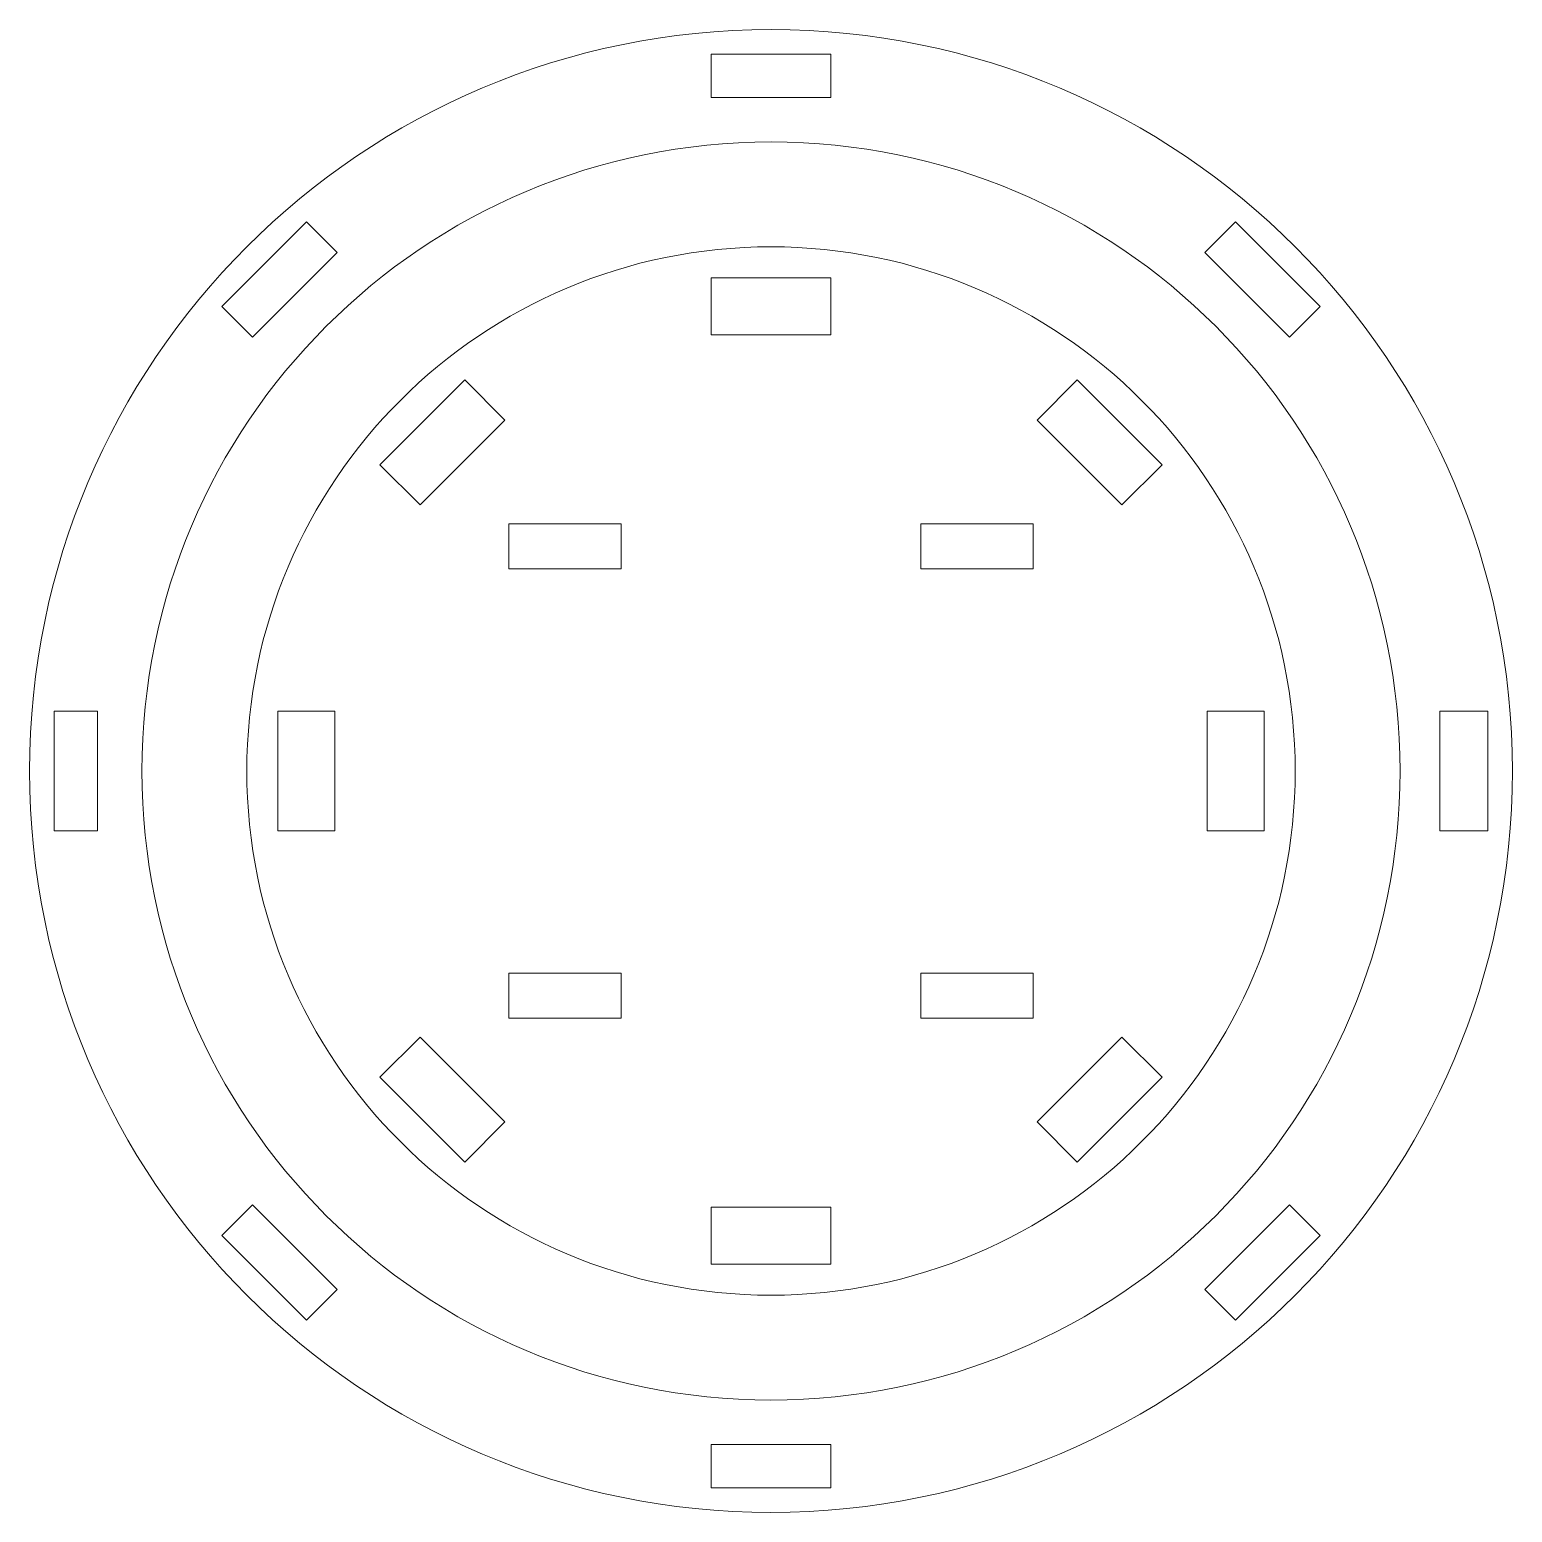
# Model space of a CAD drawing. Header units: millimetres. Extents: x -315 to 314, y -523 to 526.
# Drawn here: x -306.5 to -108.5, y -268.2 to -70.2 of the extents above; entities that cross this region are included whole.
import ezdxf

# ---------------------------------------------------------------- set-up
doc = ezdxf.new("R2010")
doc.units = ezdxf.units.MM
doc.header["$MEASUREMENT"] = 0
doc.layers.add('Camada 1', color=7, linetype='Continuous')

msp = doc.modelspace()

# ---------------------------------------------------------------- linework, layer by layer
at = {"layer": 'Camada 1', "color": 250, "lineweight": 20}
for points in [[(-207.4924, -70.2423), (-262.1685, -70.2422), (-306.4924, -114.5659), (-306.4925, -169.242), (-306.4925, -169.242), (-306.4926, -223.9181), (-262.169, -268.242), (-207.4929, -268.2422), (-207.4929, -268.2422), (-152.8169, -268.2424), (-108.4929, -223.9189), (-108.4926, -169.2423), (-108.4926, -169.2423), (-108.4926, -114.5662), (-152.8163, -70.2424), (-207.4924, -70.2423)], [(-199.4926, -79.2926), (-199.4926, -79.2926), (-215.4925, -79.2926), (-215.4925, -79.2926), (-215.4925, -79.2926), (-215.4925, -79.2926), (-215.4925, -73.4978), (-215.4925, -73.4978), (-215.4925, -73.4978), (-215.4925, -73.4978), (-199.4926, -73.4978), (-199.4926, -73.4978), (-199.4926, -73.4978), (-199.4926, -73.4978), (-199.4926, -79.2926), (-199.4926, -79.2926)], [(-291.4925, -169.2421), (-291.4924, -122.8502), (-253.8843, -85.2422), (-207.4924, -85.2423), (-207.4924, -85.2423), (-161.1006, -85.2424), (-123.4926, -122.8504), (-123.4926, -169.2427), (-123.4926, -169.2427), (-123.4928, -215.6345), (-161.1011, -253.2424), (-207.4928, -253.2422), (-207.4928, -253.2422), (-253.8847, -253.242), (-291.4926, -215.6339), (-291.4925, -169.2421)], [(-276.7534, -111.2951), (-276.7534, -111.2951), (-280.8509, -107.1976), (-280.8509, -107.1976), (-280.8509, -107.1976), (-280.8509, -107.1976), (-269.5372, -95.8839), (-269.5372, -95.8839), (-269.5372, -95.8839), (-269.5372, -95.8839), (-265.4397, -99.9814), (-265.4397, -99.9814), (-265.4397, -99.9814), (-265.4397, -99.9814), (-276.7534, -111.2951), (-276.7534, -111.2951)], [(-138.2317, -111.2951), (-138.2317, -111.2951), (-149.5454, -99.9814), (-149.5454, -99.9814), (-149.5454, -99.9814), (-149.5454, -99.9814), (-145.4479, -95.8839), (-145.4479, -95.8839), (-145.4479, -95.8839), (-145.4479, -95.8839), (-134.1342, -107.1976), (-134.1342, -107.1976), (-134.1342, -107.1976), (-134.1342, -107.1976), (-138.2317, -111.2951), (-138.2317, -111.2951)], [(-207.4925, -99.2423), (-246.1523, -99.2422), (-277.4924, -130.5822), (-277.4925, -169.242), (-277.4925, -169.242), (-277.4926, -207.9019), (-246.1527, -239.242), (-207.4929, -239.2422), (-207.4929, -239.2422), (-168.833, -239.2424), (-137.4928, -207.9025), (-137.4926, -169.2422), (-137.4926, -169.2422), (-137.4926, -130.5824), (-168.8326, -99.2424), (-207.4925, -99.2423)], [(-199.4926, -110.9868), (-199.4926, -110.9868), (-215.4925, -110.9868), (-215.4925, -110.9868), (-215.4925, -110.9868), (-215.4925, -110.9868), (-215.4925, -103.392), (-215.4925, -103.392), (-215.4925, -103.392), (-215.4925, -103.392), (-199.4926, -103.392), (-199.4926, -103.392), (-199.4926, -103.392), (-199.4926, -103.392), (-199.4926, -110.9868), (-199.4926, -110.9868)], [(-243.0285, -122.3926), (-243.0285, -122.3926), (-254.3422, -133.7063), (-254.3422, -133.7063), (-254.3422, -133.7063), (-254.3422, -133.7063), (-259.7125, -128.336), (-259.7125, -128.336), (-259.7125, -128.336), (-259.7125, -128.336), (-248.3988, -117.0223), (-248.3988, -117.0223), (-248.3988, -117.0223), (-248.3988, -117.0223), (-243.0285, -122.3926), (-243.0285, -122.3926)], [(-160.6429, -133.7063), (-160.6429, -133.7063), (-171.9566, -122.3926), (-171.9566, -122.3926), (-171.9566, -122.3926), (-171.9566, -122.3926), (-166.5863, -117.0223), (-166.5863, -117.0223), (-166.5863, -117.0223), (-166.5863, -117.0223), (-155.2726, -128.336), (-155.2726, -128.336), (-155.2726, -128.336), (-155.2726, -128.336), (-160.6429, -133.7063), (-160.6429, -133.7063)], [(-227.4925, -142.2423), (-227.4925, -142.2423), (-242.4925, -142.2423), (-242.4925, -142.2423), (-242.4925, -142.2423), (-242.4925, -142.2423), (-242.4925, -136.2423), (-242.4925, -136.2423), (-242.4925, -136.2423), (-242.4925, -136.2423), (-227.4925, -136.2423), (-227.4925, -136.2423), (-227.4925, -136.2423), (-227.4925, -136.2423), (-227.4925, -142.2423), (-227.4925, -142.2423)], [(-187.4926, -142.2423), (-187.4926, -142.2423), (-187.4926, -136.2423), (-187.4926, -136.2423), (-187.4926, -136.2423), (-187.4926, -136.2423), (-172.4926, -136.2423), (-172.4926, -136.2423), (-172.4926, -136.2423), (-172.4926, -136.2423), (-172.4926, -142.2423), (-172.4926, -142.2423), (-172.4926, -142.2423), (-172.4926, -142.2423), (-187.4926, -142.2423), (-187.4926, -142.2423)], [(-303.237, -161.2423), (-303.237, -161.2423), (-297.4422, -161.2423), (-297.4422, -161.2423), (-297.4422, -161.2423), (-297.4422, -161.2423), (-297.4422, -177.2422), (-297.4422, -177.2422), (-297.4422, -177.2422), (-297.4422, -177.2422), (-303.237, -177.2422), (-303.237, -177.2422), (-303.237, -177.2422), (-303.237, -177.2422), (-303.237, -161.2423), (-303.237, -161.2423)], [(-265.748, -161.2423), (-265.748, -161.2423), (-265.748, -177.2422), (-265.748, -177.2422), (-265.748, -177.2422), (-265.748, -177.2422), (-273.3428, -177.2422), (-273.3428, -177.2422), (-273.3428, -177.2422), (-273.3428, -177.2422), (-273.3428, -161.2423), (-273.3428, -161.2423), (-273.3428, -161.2423), (-273.3428, -161.2423), (-265.748, -161.2423), (-265.748, -161.2423)], [(-149.2371, -177.2422), (-149.2371, -177.2422), (-149.2371, -161.2423), (-149.2371, -161.2423), (-149.2371, -161.2423), (-149.2371, -161.2423), (-141.6423, -161.2423), (-141.6423, -161.2423), (-141.6423, -161.2423), (-141.6423, -161.2423), (-141.6423, -177.2422), (-141.6423, -177.2422), (-141.6423, -177.2422), (-141.6423, -177.2422), (-149.2371, -177.2422), (-149.2371, -177.2422)], [(-118.1929, -177.2422), (-118.1929, -177.2422), (-118.1929, -161.2423), (-118.1929, -161.2423), (-118.1929, -161.2423), (-118.1929, -161.2423), (-111.7481, -161.2423), (-111.7481, -161.2423), (-111.7481, -161.2423), (-111.7481, -161.2423), (-111.7481, -177.2422), (-111.7481, -177.2422), (-111.7481, -177.2422), (-111.7481, -177.2422), (-118.1929, -177.2422), (-118.1929, -177.2422)], [(-242.4925, -196.2422), (-242.4925, -196.2422), (-227.4925, -196.2422), (-227.4925, -196.2422), (-227.4925, -196.2422), (-227.4925, -196.2422), (-227.4925, -202.2422), (-227.4925, -202.2422), (-227.4925, -202.2422), (-227.4925, -202.2422), (-242.4925, -202.2422), (-242.4925, -202.2422), (-242.4925, -202.2422), (-242.4925, -202.2422), (-242.4925, -196.2422), (-242.4925, -196.2422)], [(-187.4926, -196.2422), (-187.4926, -196.2422), (-172.4926, -196.2422), (-172.4926, -196.2422), (-172.4926, -196.2422), (-172.4926, -196.2422), (-172.4926, -202.2422), (-172.4926, -202.2422), (-172.4926, -202.2422), (-172.4926, -202.2422), (-187.4926, -202.2422), (-187.4926, -202.2422), (-187.4926, -202.2422), (-187.4926, -202.2422), (-187.4926, -196.2422), (-187.4926, -196.2422)], [(-254.3422, -204.7782), (-254.3422, -204.7782), (-243.0285, -216.0919), (-243.0285, -216.0919), (-243.0285, -216.0919), (-243.0285, -216.0919), (-248.3988, -221.4622), (-248.3988, -221.4622), (-248.3988, -221.4622), (-248.3988, -221.4622), (-259.7125, -210.1485), (-259.7125, -210.1485), (-259.7125, -210.1485), (-259.7125, -210.1485), (-254.3422, -204.7782), (-254.3422, -204.7782)], [(-171.9566, -216.0919), (-171.9566, -216.0919), (-160.6429, -204.7782), (-160.6429, -204.7782), (-160.6429, -204.7782), (-160.6429, -204.7782), (-155.2726, -210.1485), (-155.2726, -210.1485), (-155.2726, -210.1485), (-155.2726, -210.1485), (-166.5863, -221.4622), (-166.5863, -221.4622), (-166.5863, -221.4622), (-166.5863, -221.4622), (-171.9566, -216.0919), (-171.9566, -216.0919)], [(-280.8509, -231.2869), (-280.8509, -231.2869), (-276.7534, -227.1894), (-276.7534, -227.1894), (-276.7534, -227.1894), (-276.7534, -227.1894), (-265.4397, -238.5031), (-265.4397, -238.5031), (-265.4397, -238.5031), (-265.4397, -238.5031), (-269.5372, -242.6006), (-269.5372, -242.6006), (-269.5372, -242.6006), (-269.5372, -242.6006), (-280.8509, -231.2869), (-280.8509, -231.2869)], [(-215.4925, -227.4977), (-215.4925, -227.4977), (-199.4926, -227.4977), (-199.4926, -227.4977), (-199.4926, -227.4977), (-199.4926, -227.4977), (-199.4926, -235.0925), (-199.4926, -235.0925), (-199.4926, -235.0925), (-199.4926, -235.0925), (-215.4925, -235.0925), (-215.4925, -235.0925), (-215.4925, -235.0925), (-215.4925, -235.0925), (-215.4925, -227.4977), (-215.4925, -227.4977)], [(-149.5454, -238.5031), (-149.5454, -238.5031), (-138.2317, -227.1894), (-138.2317, -227.1894), (-138.2317, -227.1894), (-138.2317, -227.1894), (-134.1342, -231.2869), (-134.1342, -231.2869), (-134.1342, -231.2869), (-134.1342, -231.2869), (-145.4479, -242.6006), (-145.4479, -242.6006), (-145.4479, -242.6006), (-145.4479, -242.6006), (-149.5454, -238.5031), (-149.5454, -238.5031)], [(-215.4925, -259.1919), (-215.4925, -259.1919), (-199.4926, -259.1919), (-199.4926, -259.1919), (-199.4926, -259.1919), (-199.4926, -259.1919), (-199.4926, -264.9867), (-199.4926, -264.9867), (-199.4926, -264.9867), (-199.4926, -264.9867), (-215.4925, -264.9867), (-215.4925, -264.9867), (-215.4925, -264.9867), (-215.4925, -264.9867), (-215.4925, -259.1919), (-215.4925, -259.1919)]]:
    msp.add_open_spline(points, degree=3, knots=[0, 0, 0, 0, 0.2, 0.2, 0.2, 0.2, 0.4, 0.4, 0.4, 0.4, 0.6, 0.6, 0.6, 0.6, 1, 1, 1, 1], dxfattribs=at)

doc.saveas('drawing.dxf')
